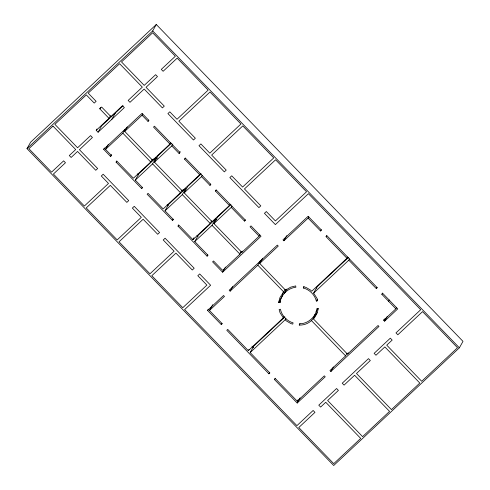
<?xml version="1.0" encoding="UTF-8"?>
<svg xmlns="http://www.w3.org/2000/svg" width="490" height="490" viewBox="0 0 490 490"><rect width="100%" height="100%" fill="white"/><g stroke="black" fill="none" stroke-linecap="round" stroke-linejoin="round"><path stroke-width="0.73" d="M315.131 314.231C313.245 321.311 306.256 325.323 299.268 325.078L299.408 323.786C308.032 323.945 315.885 316.908 316.999 308.388L318.365 308.412L317.055 313.367L314.476 317.783L313.367 318.861L347.496 354.123L378.047 325.507L378.972 326.456L330.885 371.494L329.96 370.544L345.609 355.887L347.055 353.315M348.5 257.391L317.232 286.681L313.618 293.118L316.926 298.269L317.624 300.762L316.356 301.081C314.825 294.833 309.539 289.59 303.322 288.004L303.463 286.705L305.993 287.416L310.544 290.062L311.738 291.25L346.957 258.267L347.68 256.981M280.684 301.35L279.962 302.636L278.602 302.612L279.913 297.663L285.211 289.418M279.962 302.636C281.033 294.606 287.887 288.144 295.887 287.214L295.703 285.915L290.662 287.165L285.596 290.209L259.718 263.43L262.609 258.285M283.147 292.64L282.216 296.174L278.602 302.612M284.421 293.014L285.786 289.976M27.005 148.629L30.619 142.192L156.292 24.5L462.995 341.371L459.381 347.808L333.708 465.5L27.005 148.629L152.678 30.937L156.292 24.5M99.758 108.792L101.638 107.028L110.893 116.583L122.5 105.711L124.344 107.616L98.074 132.214L96.236 130.316L109.007 118.353L99.758 108.792L100.481 107.506M96.236 130.316L96.959 129.023M98.074 132.214L101.687 125.777L123.045 105.779M109.007 118.353L110.452 115.775M111.787 119.37L115.401 112.933M108.425 144.244L105.534 149.395L111.499 155.557L110.556 156.439L103.672 149.321L104.395 148.035M105.534 149.395L122.843 133.182L125.011 129.317M110.556 156.439L111.64 154.509M170.661 142.737L169.938 144.023L152.623 160.236L124.73 131.412L127.259 126.91M124.73 131.412L142.039 115.205L142.762 113.913M157.247 158.552L156.194 157.462L138.884 173.674L135.271 180.112L142.572 187.652L141.628 188.54L116.081 162.141L116.804 160.855M142.039 115.205L148.005 121.367L148.727 120.081M116.081 162.141L117.018 161.259L133.427 178.213L150.742 162L152.188 159.422M152.623 160.236L153.346 158.944M135.271 180.112L152.58 163.899L156.194 157.462M200.392 173.454L199.669 174.74L182.36 190.953L154.466 162.135L158.08 155.697L171.482 143.147M141.628 188.54L142.351 187.247M154.466 162.135L171.776 145.922L172.86 143.993M171.776 145.922L179.077 153.462L180.161 151.533M199.669 174.74L184.595 159.17L185.318 157.884M165.001 210.835L168.615 204.397L185.931 188.185L182.317 194.622L165.001 210.835L173.429 219.538L172.486 220.42L147.147 194.242L148.09 193.36L163.164 208.93L180.473 192.717L181.919 190.145M182.36 190.953L183.082 189.667M230.129 204.177L229.406 205.463L212.096 221.676L184.203 192.858L187.811 186.421L201.212 173.864M172.486 220.42L173.209 219.134M184.203 192.858L201.513 176.645L202.235 175.359M216.715 219.992L215.661 218.901L198.352 235.114L194.738 241.552L208.023 255.278L207.08 256.16L178.011 226.123L178.734 224.837M201.513 176.645L209.941 185.349L210.663 184.062M229.406 205.463L215.459 191.051L216.182 189.765M178.011 226.123L178.954 225.241L192.901 239.653L193.985 237.724M192.901 239.653L210.21 223.44L211.656 220.868M194.738 241.552L212.048 225.339L215.661 218.901M259.865 234.894L259.143 236.18L241.827 252.393L213.934 223.575L217.548 217.137L230.949 204.587M213.934 223.575L231.243 207.362L231.966 206.076M207.08 256.16L207.803 254.874M231.243 207.362L244.528 221.088L245.251 219.802M241.392 251.584L239.947 254.163L222.632 270.37L213.542 260.98L212.599 261.862L222.613 272.207L225.504 267.056M212.703 304.719L209.451 310.507L222.215 323.7L221.278 324.582L207.589 310.44L208.311 309.153M241.827 252.393L242.55 251.107M259.718 263.43L278.253 246.072L277.334 245.123L229.198 290.203L230.122 291.152L232.652 286.644M221.278 324.582L222.001 323.296M230.122 291.152L257.832 265.2L260.362 260.692M308.822 216.831L308.1 218.124L320.546 230.98L321.489 230.098L308.124 216.286L282.987 239.824L283.906 240.774L286.797 235.629M284.911 316.95L253.759 346.124L250.151 352.561L269.861 372.921L268.918 373.809L226.797 330.291L227.74 329.402L248.308 350.656L249.03 349.37M284.69 292.947L286.858 289.082M320.546 230.98L321.269 229.694M346.957 258.267L326.064 236.682L326.787 235.396M284.035 316.589L283.312 317.875L248.308 350.656M250.151 352.561L285.192 319.743L285.915 318.451M303.322 288.004L304.045 286.717M268.918 373.809L269.641 372.516M299.268 325.078L299.99 323.792M316.356 301.081L317.44 299.151M274.437 379.511L275.38 378.629L297.228 401.2L324.307 375.836L325.225 376.786L297.203 403.031L274.437 379.511L275.16 378.225M313.367 318.861L316.981 312.424M313.618 293.118L348.8 260.172L349.523 258.879M297.228 401.2L297.951 399.913M297.203 403.031L300.094 397.88M348.8 260.172L376.308 288.586L377.031 287.299M330.885 371.494L333.408 366.986M347.496 354.123L348.219 352.837M381.826 294.294L382.77 293.412L397.739 308.878L384.613 321.171L383.695 320.221L395.877 308.81L381.826 294.294L382.549 293.002M388.576 301.27L389.299 299.978M383.695 320.221L384.411 318.935M384.613 321.171L387.143 316.669M395.877 308.81L396.6 307.524M318.059 308.761L316.062 311.475M103.672 149.321L142.063 113.368L148.948 120.485L148.005 121.367M179.077 153.462L180.02 152.58L154.472 126.187L153.529 127.069L169.938 144.023M184.595 159.17L185.539 158.288L210.878 184.467L209.941 185.349M215.459 191.051L216.402 190.169L245.472 220.206L244.528 221.088M240.137 252.742L241.245 251.701M222.613 272.207L261.005 236.254L250.99 225.908L250.047 226.79L259.143 236.18M207.589 310.44L223.544 295.495L224.463 296.444L209.451 310.507M283.906 240.774L308.1 218.124M326.064 236.682L327.008 235.8L377.251 287.704L376.308 288.586M316.289 287.563L316.84 288.108M283.33 317.894L280.041 312.761L279.147 309.57L280.421 309.251C281.756 315.609 286.877 321.054 293.094 322.867L292.763 324.111L290.974 323.614L286.423 320.962L285.192 319.743M152.678 30.937L459.381 347.808M257.832 265.2L283.765 291.991M311.524 320.668L345.609 355.887M122.843 133.182L150.742 162M152.58 163.899L180.473 192.717M182.317 194.622L210.21 223.44M212.048 225.339L239.947 254.163M137.255 173.852L138.321 174.948M167.127 204.71L168.18 205.8M196.949 235.525L198.009 236.615M251.995 346.154L253.575 347.784M53 126.102L28.867 148.697L51.566 172.143L63.633 160.849L65.47 162.747L53.404 174.048L84.366 206.033L108.498 183.438L101.289 175.996L103.176 174.226L128.723 200.624L126.837 202.388L110.336 185.343L86.209 207.938L117.171 239.922L141.298 217.327L132.355 208.091L134.242 206.327L159.581 232.505L157.7 234.275L143.135 219.232L119.009 241.827L149.971 273.812L174.097 251.217L163.219 239.978L165.106 238.214L194.175 268.244L192.288 270.008L175.941 253.116L151.814 275.717L182.776 307.702L206.903 285.107L197.807 275.711L199.693 273.947L210.627 285.241L184.614 309.607L296.928 425.645L313.128 410.473L314.966 412.372L298.771 427.543L333.733 463.669L360.707 438.403L325.746 402.278L320.625 407.074L318.782 405.175L336.575 388.515L338.412 390.414L327.632 400.514L362.594 436.639L389.568 411.373L354.607 375.248L344.072 385.115L342.228 383.217L368.48 358.637L370.318 360.536L356.493 373.484L391.455 409.609L419.82 383.045L384.852 346.926L375.971 355.238L374.133 353.339L390.316 338.18L392.159 340.085L386.739 345.156L421.7 381.281L457.519 347.741L422.552 311.615L397.813 334.786L395.975 332.888L420.714 309.717L308.4 193.679L275.368 224.61L264.435 213.315L266.321 211.551L275.411 220.941L306.556 191.774L275.594 159.789L244.449 188.956L260.803 205.849L258.916 207.613L229.847 177.576L231.733 175.812L242.611 187.051L273.757 157.884L242.795 125.899L211.649 155.067L226.209 170.11L224.328 171.874L198.983 145.695L200.869 143.931L209.812 153.168L240.951 123.995L209.989 92.01L178.85 121.177L195.351 138.223L193.464 139.993L167.917 113.594L169.803 111.83L177.006 119.278L208.152 90.111L177.19 58.12L163.127 71.289L161.284 69.39L175.353 56.221L152.653 32.769L121.508 61.936L144.207 85.389L155.63 74.688L157.474 76.587L146.044 87.287L164.279 106.128L162.392 107.892L144.158 89.051L129.997 102.318L128.153 100.419L142.321 87.153L119.627 63.706L88.194 93.137L96.12 101.326L94.233 103.09L86.314 94.901L54.88 124.338L77.579 147.784L90.577 135.608L92.42 137.512L79.417 149.683L97.651 168.523L95.771 170.287L77.536 151.453L71.124 157.455L69.286 155.551L75.693 149.548L53 126.102"/></g></svg>
